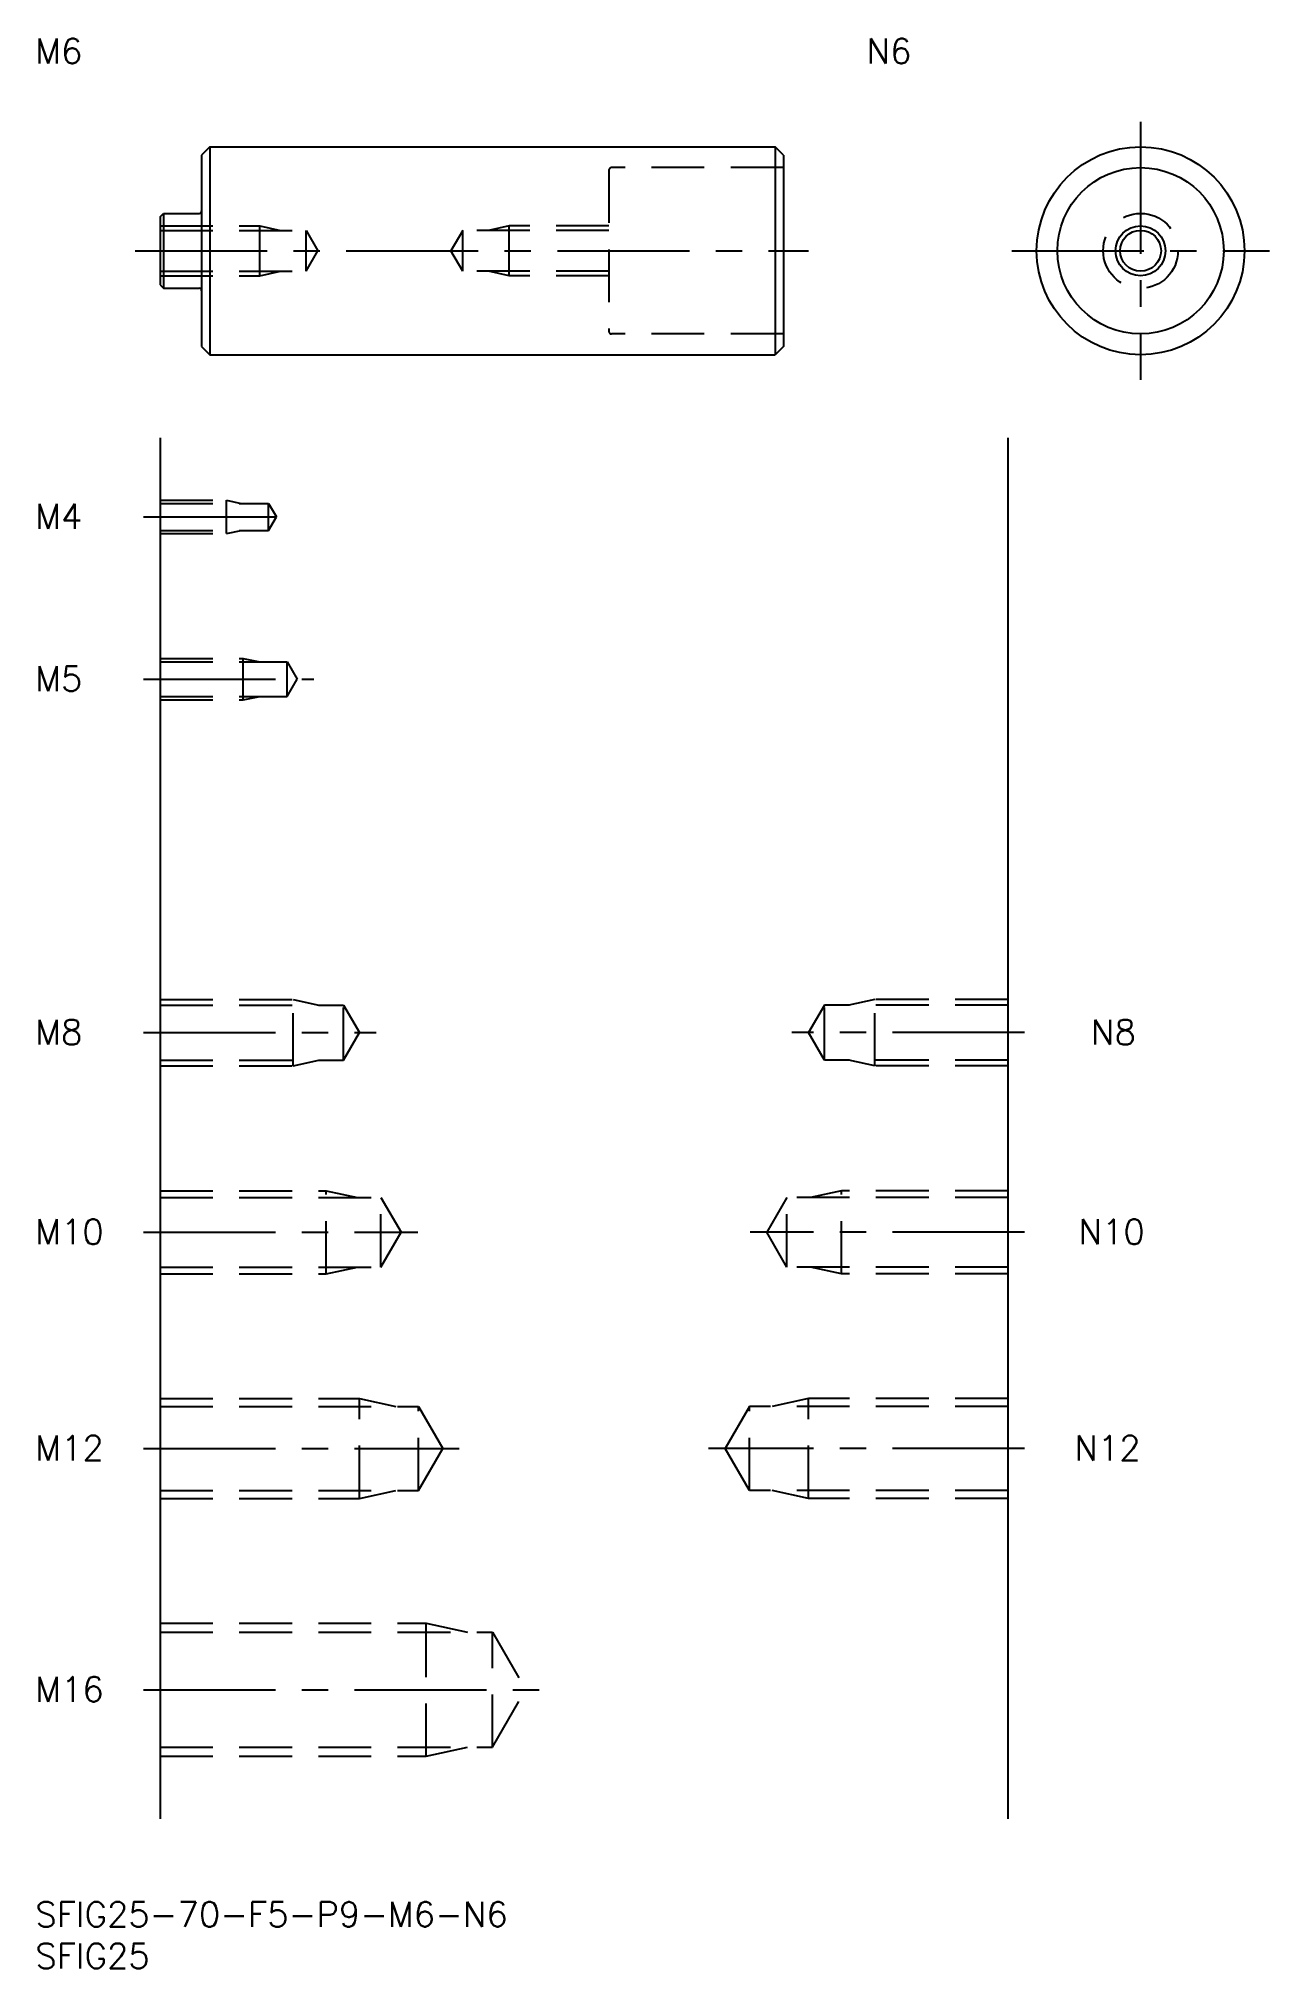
# Model space of a CAD drawing. Extents: x 0 to 148, y -8 to 224.
import ezdxf

# ---------------------------------------------------------------- set-up
doc = ezdxf.new("R2010")
doc.units = 0
doc.header["$LTSCALE"] = 0.5
doc.linetypes.add('CENTER', pattern=[50.8, 31.75, -6.35, 6.35, -6.35])
doc.linetypes.add('DASHED', pattern=[19.05, 12.7, -6.35])
for name, color, linetype in [('MSM_CENTER', 1, 'CENTER'), ('MSM_CONTINUOUS', 7, 'CONTINUOUS'), ('MSM_DASHED', 4, 'DASHED'), ('MSM_NARROW', 5, 'CONTINUOUS'), ('MSM_PART_NUMBER', 7, 'CONTINUOUS')]:
    doc.layers.add(name, color=color, linetype=linetype)
doc.styles.get("Standard").update_dxf_attribs({"font": 'txt.shx', "height": 3, "bigfont": 'bigfont.shx'})

# ---------------------------------------------------------------- blocks, each defined once
blk = doc.blocks.new('*U4')
at = {"layer": 'MSM_PART_NUMBER'}
blk.add_text('SFIG25-70-F5-P9-M6-N6', height=3, dxfattribs=at).set_placement((0, -3))
blk = doc.blocks.new('*U5')
at = {"layer": 'MSM_PART_NUMBER'}
blk.add_text('SFIG25', height=3, dxfattribs=at).set_placement((0, -8))
blk = doc.blocks.new('*U6')
at = {"layer": 'MSM_PART_NUMBER'}
blk.add_text('M16', height=3, dxfattribs=at).set_placement((0, 24.06))
blk = doc.blocks.new('*U7')
at = {"layer": 'MSM_PART_NUMBER'}
blk.add_text('M12', height=3, dxfattribs=at).set_placement((0, 53.06))
blk = doc.blocks.new('*U8')
at = {"layer": 'MSM_PART_NUMBER'}
blk.add_text('M10', height=3, dxfattribs=at).set_placement((0, 79.06))
blk = doc.blocks.new('*U9')
at = {"layer": 'MSM_PART_NUMBER'}
blk.add_text('M8', height=3, dxfattribs=at).set_placement((0, 103.06))
blk = doc.blocks.new('*U10')
at = {"layer": 'MSM_PART_NUMBER'}
blk.add_text('M6', height=3, dxfattribs=at).set_placement((0, 221.01))
blk = doc.blocks.new('*U11')
at = {"layer": 'MSM_PART_NUMBER'}
blk.add_text('N12', height=3, dxfattribs=at).set_placement((125, 53.06))
blk = doc.blocks.new('*U12')
at = {"layer": 'MSM_PART_NUMBER'}
blk.add_text('N10', height=3, dxfattribs=at).set_placement((125.5, 79.06))
blk = doc.blocks.new('*U13')
at = {"layer": 'MSM_PART_NUMBER'}
blk.add_text('N8', height=3, dxfattribs=at).set_placement((127, 103.06))
blk = doc.blocks.new('*U14')
at = {"layer": 'MSM_PART_NUMBER'}
blk.add_text('N6', height=3, dxfattribs=at).set_placement((100, 221.01))
blk = doc.blocks.new('*U15')
at = {"layer": 'MSM_PART_NUMBER'}
blk.add_text('M4', height=3, dxfattribs=at).set_placement((0, 165.06))
blk = doc.blocks.new('*U16')
at = {"layer": 'MSM_PART_NUMBER'}
blk.add_text('M5', height=3, dxfattribs=at).set_placement((0, 145.56))

msp = doc.modelspace()

# ---------------------------------------------------------------- linework, layer by layer
at = {"layer": 'MSM_CENTER'}
for p, q in [((132.96, 214), (132.96, 183)), ((12, 198.5), (93, 198.5)), ((117.46, 198.5), (148.46, 198.5)), ((13, 166.5), (31, 166.5)), ((13, 147), (33.5, 147)), ((13, 104.5), (41, 104.5)), ((119, 104.5), (91, 104.5)), ((13, 80.5), (46, 80.5)), ((119, 80.5), (86, 80.5)), ((13, 54.5), (51, 54.5)), ((119, 54.5), (81, 54.5)), ((13, 25.5), (61, 25.5))]:
    msp.add_line(p, q, dxfattribs=at)
at = {"layer": 'MSM_CONTINUOUS'}
for p, q in [((21, 211), (20, 210)), ((20, 210), (20, 187)), ((21, 211), (89, 211)), ((21, 211), (21, 186)), ((89, 211), (89, 186)), ((90, 210), (89, 211)), ((90, 210), (90, 187)), ((15, 202.6), (15.4, 203)), ((15, 202.6), (15, 194.4)), ((15.4, 203), (15.4, 194)), ((15.4, 203), (19.7, 203)), ((15, 194.4), (15.4, 194)), ((15.4, 194), (19.7, 194)), ((20, 187), (21, 186)), ((21, 186), (89, 186)), ((90, 187), (89, 186)), ((15, 176), (15, 10)), ((117, 176), (117, 10))]:
    msp.add_line(p, q, dxfattribs=at)
for radius in [12.5, 10, 2.46]:
    msp.add_circle((132.96, 198.5), radius, dxfattribs=at)
for centre, start, end in [((19.7, 203.3), 270, 0), ((19.7, 193.7), 0, 90)]:
    msp.add_arc(centre, 0.3, start, end, dxfattribs=at)
at = {"layer": 'MSM_DASHED'}
for p, q in [((69, 208.2), (69, 188.8)), ((90, 208.5), (69.3, 208.5)), ((15, 201.5), (27, 201.5)), ((15, 200.96), (32.58, 200.96)), ((27, 195.5), (27, 201.5)), ((27, 201.5), (29.5, 200.96)), ((32.58, 196.04), (32.58, 200.96)), ((32.58, 200.96), (34, 198.5)), ((51.42, 200.96), (50, 198.5)), ((69, 200.96), (51.42, 200.96)), ((51.42, 196.04), (51.42, 200.96)), ((57, 201.5), (54.5, 200.96)), ((69, 201.5), (57, 201.5)), ((57, 195.5), (57, 201.5)), ((32.58, 196.04), (34, 198.5)), ((51.42, 196.04), (50, 198.5)), ((15, 196.04), (32.58, 196.04)), ((15, 195.5), (27, 195.5)), ((27, 195.5), (29.5, 196.04)), ((69, 196.04), (51.42, 196.04)), ((57, 195.5), (54.5, 196.04)), ((69, 195.5), (57, 195.5)), ((90, 188.5), (69.3, 188.5)), ((15, 168.5), (23, 168.5)), ((15, 168.12), (28.06, 168.12)), ((23, 164.5), (23, 168.5)), ((23, 168.5), (24.75, 168.12)), ((28.06, 164.88), (28.06, 168.12)), ((28.06, 168.12), (29, 166.5)), ((15, 164.88), (28.06, 164.88)), ((23, 164.5), (24.75, 164.88)), ((28.06, 164.88), (29, 166.5)), ((15, 164.5), (23, 164.5)), ((15, 149.5), (25, 149.5)), ((15, 149.07), (30.31, 149.07)), ((25, 144.5), (25, 149.5)), ((25, 149.5), (27, 149.07)), ((30.31, 144.93), (30.31, 149.07)), ((30.31, 149.07), (31.5, 147)), ((30.31, 144.93), (31.5, 147)), ((15, 144.93), (30.31, 144.93)), ((15, 144.5), (25, 144.5)), ((25, 144.5), (27, 144.93)), ((15, 108.5), (31, 108.5)), ((15, 107.82), (37.08, 107.82)), ((31, 100.5), (31, 108.5)), ((31, 108.5), (34.12, 107.82)), ((37.08, 101.18), (37.08, 107.82)), ((37.08, 107.82), (39, 104.5)), ((94.92, 107.82), (93, 104.5)), ((94.92, 101.18), (94.92, 107.82)), ((117, 107.82), (94.92, 107.82)), ((101, 108.5), (97.88, 107.82)), ((101, 100.5), (101, 108.5)), ((117, 108.5), (101, 108.5)), ((37.08, 101.18), (39, 104.5)), ((94.92, 101.18), (93, 104.5)), ((15, 101.18), (37.08, 101.18)), ((15, 100.5), (31, 100.5)), ((31, 100.5), (34.12, 101.18)), ((117, 101.18), (94.92, 101.18)), ((101, 100.5), (97.88, 101.18)), ((117, 100.5), (101, 100.5)), ((15, 85.5), (35, 85.5)), ((15, 84.69), (41.58, 84.69)), ((35, 75.5), (35, 85.5)), ((35, 85.5), (38.75, 84.69)), ((41.58, 76.31), (41.58, 84.69)), ((41.58, 84.69), (44, 80.5)), ((90.42, 84.69), (88, 80.5)), ((90.42, 76.31), (90.42, 84.69)), ((117, 84.69), (90.42, 84.69)), ((97, 85.5), (93.25, 84.69)), ((97, 75.5), (97, 85.5)), ((117, 85.5), (97, 85.5)), ((41.58, 76.31), (44, 80.5)), ((90.42, 76.31), (88, 80.5)), ((15, 76.31), (41.58, 76.31)), ((15, 75.5), (35, 75.5)), ((35, 75.5), (38.75, 76.31)), ((117, 76.31), (90.42, 76.31)), ((97, 75.5), (93.25, 76.31)), ((117, 75.5), (97, 75.5)), ((15, 60.5), (39, 60.5)), ((39, 48.5), (39, 60.5)), ((39, 60.5), (43.37, 59.55)), ((93, 60.5), (88.63, 59.55)), ((93, 48.5), (93, 60.5)), ((117, 60.5), (93, 60.5)), ((15, 59.55), (46.08, 59.55)), ((46.08, 49.45), (46.08, 59.55)), ((46.08, 59.55), (49, 54.5)), ((85.92, 59.55), (83, 54.5)), ((85.92, 49.45), (85.92, 59.55)), ((117, 59.55), (85.92, 59.55)), ((46.08, 49.45), (49, 54.5)), ((85.92, 49.45), (83, 54.5)), ((15, 49.45), (46.08, 49.45)), ((39, 48.5), (43.37, 49.45)), ((117, 49.45), (85.92, 49.45)), ((93, 48.5), (88.63, 49.45)), ((15, 48.5), (39, 48.5)), ((117, 48.5), (93, 48.5)), ((15, 33.5), (47, 33.5)), ((47, 17.5), (47, 33.5)), ((47, 33.5), (52, 32.42)), ((15, 32.42), (55.01, 32.42)), ((55.01, 18.58), (55.01, 32.42)), ((55.01, 32.42), (59, 25.5)), ((55.01, 18.58), (59, 25.5)), ((15, 18.58), (55.01, 18.58)), ((47, 17.5), (52, 18.58)), ((15, 17.5), (47, 17.5))]:
    msp.add_line(p, q, dxfattribs=at)
msp.add_circle((132.96, 198.5), 4.5, dxfattribs=at)
for centre, start, end in [((69.3, 208.2), 90, 180), ((69.3, 188.8), 180, 270)]:
    msp.add_arc(centre, 0.3, start, end, dxfattribs=at)
at = {"layer": 'MSM_NARROW'}
msp.add_circle((132.96, 198.5), 3, dxfattribs=at)

# ---------------------------------------------------------------- block references
at = {"layer": 'MSM_CONTINUOUS'}
for name in ['*U10', '*U14', '*U15', '*U16', '*U9', '*U13', '*U8', '*U12', '*U7', '*U11', '*U6', '*U4', '*U5']:
    msp.add_blockref(name, (0, 0), dxfattribs=at)

doc.saveas('drawing.dxf')
